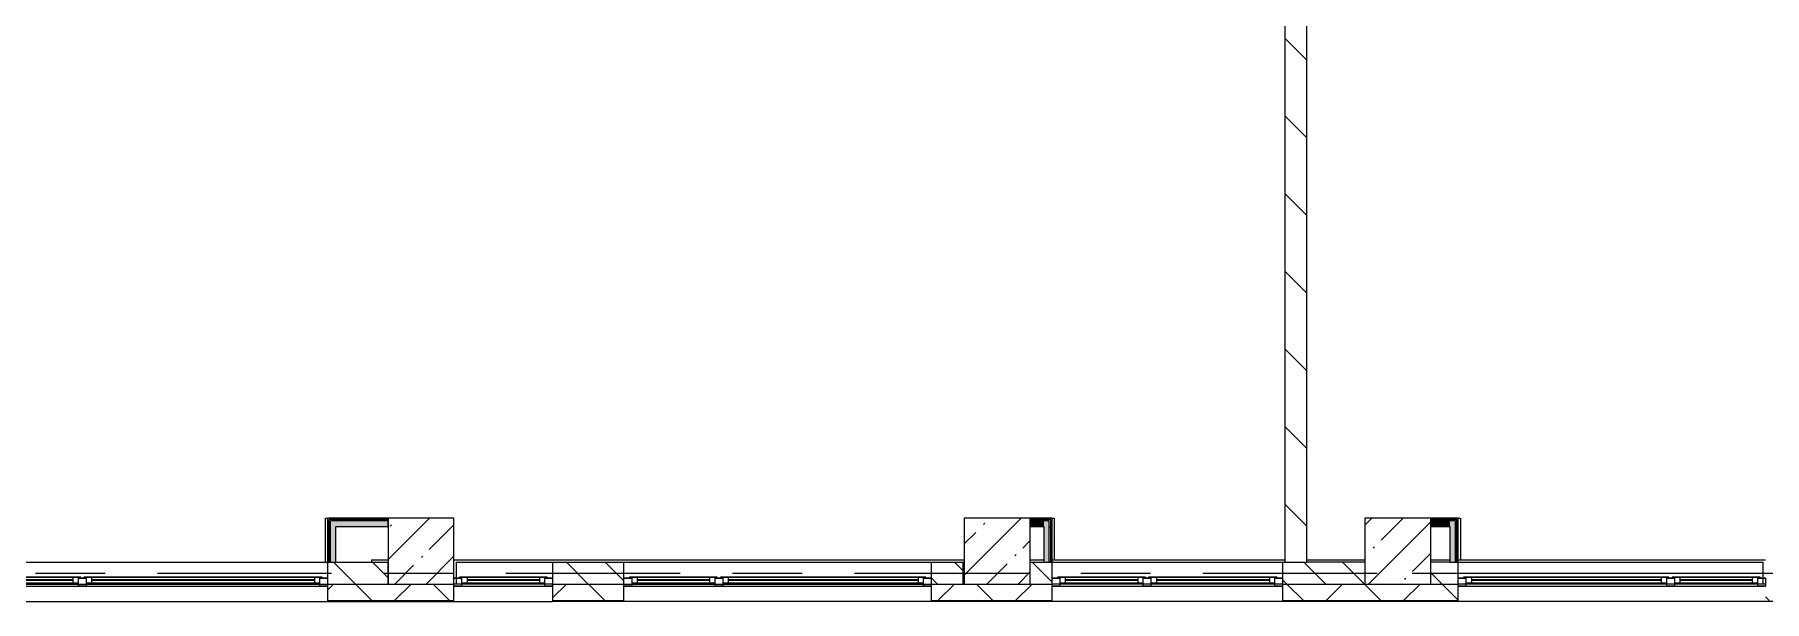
# Model space of a CAD drawing. Header units: millimetres. Extents: x 35092 to 251863, y -8553 to 29549.
# Drawn here: x 138293 to 154053, y -258 to 4902 of the extents above; entities that cross this region are included whole.
import ezdxf

# ---------------------------------------------------------------- set-up
doc = ezdxf.new("R2010")
doc.units = ezdxf.units.MM
doc.linetypes.add('Осевая', pattern=[3175, 635, -476.25, 1587.5, -476.25])
for name, color, linetype, lineweight, true_color in [('A-FLOR-1', 7, 'Continuous', 5, 0xaaaaaa), ('I-WALL-1', 7, 'Continuous', 5, 0xe7e7e7), ('I-WALL-2', 7, 'Continuous', 9, 0xe7e7e7)]:
    doc.layers.add(name, color=color, linetype=linetype, lineweight=lineweight, true_color=true_color)
for name, color, linetype, lineweight in [('A-GLAZ-2', 7, 'Continuous', 5), ('A-WALL', 7, 'Continuous', 9), ('A-WALL-2', 7, 'Continuous', 5), ('I-WALL-3', 7, 'Continuous', 5), ('S-COLS-1', 7, 'Continuous', 5), ('Оси', 7, 'Continuous', 9), ('Оси-2', 7, 'Осевая', 9)]:
    doc.layers.add(name, color=color, linetype=linetype, lineweight=lineweight)
pattern_1 = [(135, (124852.98, 0), (-176.7767, -176.7767), [])]
pattern_2 = [(45, (124853, 0), (-530.33, 530.33), []), (135, (124853, 0), (-530.33, -530.33), [])]

# ---------------------------------------------------------------- blocks, each defined once
blk = doc.blocks.new('BSC_Колонна _Прямоугольная - 600х600-V248-2_2_2_птичка')
at = {"layer": 'S-COLS-1'}
h = blk.add_hatch(dxfattribs=at)
h.set_pattern_fill('FP_87', color=256, style=0, pattern_type=2)
h.set_pattern_definition([(45, (-25860, -200), (-285.123, 285.123), []), (45, (-25574.88, -200), (-285.123, 285.123), [504.031, -100.806, 16.764, -84.042])])
h.paths.add_polyline_path([(300, -300), (300, 300), (-300, 300), (-300, -300)])
for p, q in [((300, 300), (-300, 300)), ((-300, 300), (-300, -300)), ((300, -300), (300, 300)), ((-300, -300), (300, -300))]:
    blk.add_line(p, q, dxfattribs=at)
blk = doc.blocks.new('120_Окно_СКБ_2Ст - 120_Окно_СКБ_2Ст 2800х2500_створка_-22445922-2_2_2_птичка')
at = {"layer": 'A-GLAZ-2'}
for p, q in [((-1400, -127), (-1400, -57)), ((-1400, -57), (-1330, -57)), ((1400, -57), (-1400, -57)), ((-1330, -127), (-1400, -127)), ((-1400, -127), (-1350, -127)), ((-1330, -127), (-1350, -127)), ((-1350, -127), (-1350, -137)), ((-1350, -137), (520, -137)), ((520, -137), (-1350, -137)), ((-1330, -57), (-1330, -127)), ((500, -87), (-1330, -87)), ((-1330, -87), (-1330, -127)), ((-1280, -137), (-1280, -87)), ((-1280, -107), (450, -107)), ((450, -117), (-1280, -117)), ((450, -137), (450, -87)), ((500, -127), (500, -57)), ((500, -57), (570, -57)), ((500, -127), (500, -87)), ((570, -127), (500, -127)), ((520, -127), (500, -127)), ((520, -127), (550, -127)), ((520, -137), (520, -127)), ((570, -127), (550, -127)), ((550, -127), (550, -137)), ((550, -137), (1350, -137)), ((1350, -137), (550, -137)), ((570, -57), (570, -127)), ((1330, -87), (570, -87)), ((570, -87), (570, -127)), ((620, -137), (620, -87)), ((620, -107), (1280, -107)), ((1280, -117), (620, -117)), ((1280, -137), (1280, -87)), ((1330, -127), (1330, -57)), ((1330, -57), (1400, -57)), ((1330, -127), (1330, -87)), ((1400, -127), (1330, -127)), ((1350, -127), (1330, -127)), ((1350, -137), (1350, -127)), ((1354, -127), (1400, -127)), ((1400, -57), (1400, -127))]:
    blk.add_line(p, q, dxfattribs=at)
blk = doc.blocks.new('120_Окно_СКБ_2Ст - 120_Окно_СКБ_2Ст 3100х2500 _мал_створка слева_ 2-22446355-2_2_2_птичка')
at = {"layer": 'A-GLAZ-2'}
for p, q in [((-1550, -127), (-1550, -57)), ((-1550, -57), (-1480, -57)), ((1550, -57), (-1550, -57)), ((-1480, -127), (-1550, -127)), ((-1550, -127), (-1500, -127)), ((-1480, -127), (-1500, -127)), ((-1500, -127), (-1500, -137)), ((-1500, -137), (670, -137)), ((670, -137), (-1500, -137)), ((-1480, -57), (-1480, -127)), ((650, -87), (-1480, -87)), ((-1480, -87), (-1480, -127)), ((-1430, -137), (-1430, -87)), ((-1430, -107), (600, -107)), ((600, -117), (-1430, -117)), ((600, -137), (600, -87)), ((650, -127), (650, -57)), ((650, -57), (720, -57)), ((650, -127), (650, -87)), ((720, -127), (650, -127)), ((670, -127), (650, -127)), ((670, -127), (700, -127)), ((670, -137), (670, -127)), ((720, -127), (700, -127)), ((700, -127), (700, -137)), ((700, -137), (1500, -137)), ((1500, -137), (700, -137)), ((720, -57), (720, -127)), ((1480, -87), (720, -87)), ((720, -87), (720, -127)), ((770, -137), (770, -87)), ((770, -107), (1430, -107)), ((1430, -117), (770, -117)), ((1430, -137), (1430, -87)), ((1480, -127), (1480, -57)), ((1480, -57), (1550, -57)), ((1480, -127), (1480, -87)), ((1550, -127), (1480, -127)), ((1500, -127), (1480, -127)), ((1500, -127), (1550, -127)), ((1500, -137), (1500, -127)), ((1550, -57), (1550, -127))]:
    blk.add_line(p, q, dxfattribs=at)
blk = doc.blocks.new('120_Окно_СКБ_2Ст - 120_Окно_СКБ_2Ст 2800х2500 4-24273432-2_2_2_птичка')
at = {"layer": 'A-GLAZ-2'}
for p, q in [((-1400, -127), (-1400, -57)), ((-1400, -57), (-1330, -57)), ((1400, -57), (-1400, -57)), ((-1330, -127), (-1400, -127)), ((-1400, -127), (-1350, -127)), ((-1330, -127), (-1350, -127)), ((-1350, -127), (-1350, -137)), ((-1350, -137), (-550, -137)), ((-550, -137), (-1350, -137)), ((-1330, -57), (-1330, -127)), ((-570, -87), (-1330, -87)), ((-1330, -87), (-1330, -127)), ((-1280, -137), (-1280, -87)), ((-1280, -107), (-620, -107)), ((-620, -117), (-1280, -117)), ((-620, -137), (-620, -87)), ((-570, -127), (-570, -57)), ((-570, -57), (-500, -57)), ((-570, -127), (-570, -87)), ((-500, -127), (-570, -127)), ((-550, -127), (-570, -127)), ((-550, -127), (-520, -127)), ((-550, -137), (-550, -127)), ((-500, -127), (-520, -127)), ((-520, -127), (-520, -137)), ((-520, -137), (1350, -137)), ((1350, -137), (-520, -137)), ((-500, -57), (-500, -127)), ((1330, -87), (-500, -87)), ((-500, -87), (-500, -127)), ((-450, -137), (-450, -87)), ((-450, -107), (1280, -107)), ((1280, -117), (-450, -117)), ((1280, -137), (1280, -87)), ((1330, -127), (1330, -57)), ((1330, -57), (1400, -57)), ((1330, -127), (1330, -87)), ((1400, -127), (1330, -127)), ((1350, -127), (1330, -127)), ((1350, -127), (1400, -127)), ((1350, -137), (1350, -127)), ((1400, -57), (1400, -127))]:
    blk.add_line(p, q, dxfattribs=at)
blk = doc.blocks.new('120_Окно_СКБ_1Ст - 120_Окно_СКБ_1Ст 900х2500_h_-V275-2_2_2_птичка')
at = {"layer": 'A-GLAZ-2'}
for p, q in [((-450, -127), (-450, -57)), ((-450, -57), (-380, -57)), ((450, -57), (-450, -57)), ((-380, -127), (-450, -127)), ((-450, -127), (-400, -127)), ((-380, -127), (-400, -127)), ((-400, -127), (-400, -137)), ((-400, -137), (400, -137)), ((400, -137), (-400, -137)), ((-380, -57), (-380, -127)), ((380, -87), (-380, -87)), ((-380, -87), (-380, -127)), ((-330, -137), (-330, -87)), ((-330, -107), (330, -107)), ((330, -117), (-330, -117)), ((330, -137), (330, -87)), ((380, -127), (380, -57)), ((380, -57), (450, -57)), ((380, -127), (380, -87)), ((450, -127), (380, -127)), ((400, -127), (380, -127)), ((400, -127), (450, -127)), ((400, -137), (400, -127)), ((450, -57), (450, -127))]:
    blk.add_line(p, q, dxfattribs=at)
blk = doc.blocks.new('120_Окно_СКБ_2Ст - 120_Окно_СКБ_2Ст 2100х2400 _мал створка справа_-22446225-2_2_2_птичка')
at = {"layer": 'A-GLAZ-2'}
for p, q in [((-1050, -127), (-1050, -57)), ((-1050, -57), (-980, -57)), ((1050, -57), (-1050, -57)), ((-980, -127), (-1050, -127)), ((-1050, -127), (-1000, -127)), ((-980, -127), (-1000, -127)), ((-1000, -127), (-1000, -137)), ((-1000, -137), (170, -137)), ((170, -137), (-1000, -137)), ((-980, -57), (-980, -127)), ((150, -87), (-980, -87)), ((-980, -87), (-980, -127)), ((-930, -137), (-930, -87)), ((-930, -107), (100, -107)), ((100, -117), (-930, -117)), ((100, -137), (100, -87)), ((150, -127), (150, -57)), ((150, -57), (220, -57)), ((150, -127), (150, -87)), ((220, -127), (150, -127)), ((170, -127), (150, -127)), ((170, -127), (200, -127)), ((170, -137), (170, -127)), ((220, -127), (200, -127)), ((200, -127), (200, -137)), ((200, -137), (1000, -137)), ((1000, -137), (200, -137)), ((220, -57), (220, -127)), ((980, -87), (220, -87)), ((220, -87), (220, -127)), ((270, -137), (270, -87)), ((270, -107), (930, -107)), ((930, -117), (270, -117)), ((930, -137), (930, -87)), ((980, -127), (980, -57)), ((980, -57), (1050, -57)), ((980, -127), (980, -87)), ((1050, -127), (980, -127)), ((1000, -127), (980, -127)), ((1000, -127), (1050, -127)), ((1000, -137), (1000, -127)), ((1050, -57), (1050, -127))]:
    blk.add_line(p, q, dxfattribs=at)
blk = doc.blocks.new('BSC_Колонна _Прямоугольная - 600х600-V336-2_2_2_птичка')
at = {"layer": 'S-COLS-1'}
h = blk.add_hatch(dxfattribs=at)
h.set_pattern_fill('FP_150', color=256, style=0, pattern_type=2)
h.set_pattern_definition([(45, (-22210, -200), (-285.123, 285.123), []), (45, (-21924.88, -200), (-285.123, 285.123), [504.031, -100.806, 16.764, -84.042])])
h.paths.add_polyline_path([(300, -300), (300, 300), (-300, 300), (-300, -300)])
for p, q in [((300, 300), (-300, 300)), ((-300, 300), (-300, -300)), ((300, -300), (300, 300)), ((-300, -300), (300, -300))]:
    blk.add_line(p, q, dxfattribs=at)

msp = doc.modelspace()

# ---------------------------------------------------------------- hatches: boundary and pattern name
at = {"layer": 'A-WALL-2'}
h = msp.add_hatch(dxfattribs=at)
h.set_pattern_fill('FP_98', color=256, style=0, pattern_type=2)
h.set_pattern_definition(pattern_1)
h.paths.add_polyline_path([(141513, -100), (141513, 100), (140963, 100), (140964, -100)])
h.paths.add_polyline_path([(137613, -100), (137863, -100), (137863, 100), (137613, 100), (137613, -48)])
h = msp.add_hatch(dxfattribs=at)
h.set_pattern_fill('FP_98', color=256, style=0, pattern_type=2)
h.set_pattern_definition(pattern_1)
h.paths.add_polyline_path([(146753, -100), (146753, 100), (146463, 100), (146463, -100)])
h.paths.add_polyline_path([(143251.7, -100), (143663, -100), (143663, 100), (143013, 100), (143013, -100)])
h = msp.add_hatch(dxfattribs=at)
h.set_pattern_fill('FP_98', color=256, style=0, pattern_type=2)
h.set_pattern_definition(pattern_1)
h.paths.add_polyline_path([(150413, -100), (150413, 100), (149663, 100), (149663, -100), (150114.6, -100)])
h.paths.add_polyline_path([(147369.4, -100), (147563, -100), (147563, 100), (147363, 100), (147363, -100)])
h = msp.add_hatch(dxfattribs=at)
h.set_pattern_fill('FP_98', color=256, style=0, pattern_type=2)
h.set_pattern_definition(pattern_1)
h.paths.add_polyline_path([(151029.7, -100), (151262.7, -100), (151262.7, 100), (151013, 100), (151013, -100)])
h = msp.add_hatch(dxfattribs=at)
h.set_pattern_fill('FP_91', color=256, style=0, pattern_type=2)
h.set_pattern_definition([(45, (124853, 0), (-353.5534, 353.5534), []), (135, (124853, 0), (-353.5534, -353.5534), [])])
h.paths.add_polyline_path([(158723, -250), (158723, -100), (157863, -100), (157863, -250), (158350.2, -250)])
h.paths.add_polyline_path([(163613, -250), (163613, -100), (162843, -100.2), (162843, -250), (162925.5, -250)])
h.paths.add_polyline_path([(159623, -250), (160743, -250), (160743, -100), (159623, -100), (159623, -172.7)])
h.paths.add_polyline_path([(155763, -250), (155763, -100), (154062.7, -100), (154062.7, -250), (155605, -250)])
h.paths.add_polyline_path([(142113, -250), (142113, -100), (140963, -100), (140964, -250), (141879.1, -250)])
h.paths.add_polyline_path([(147563, -250), (147563, -100), (146463, -100), (146463, -250), (147369.4, -250)])
h.paths.add_polyline_path([(143663, -250), (143663, -100), (143013, -100), (143013, -250), (143251.7, -250)])
h.paths.add_polyline_path([(150114.6, -250), (151262.7, -250), (151262.7, -100), (149663, -100), (149663, -250)])
h.paths.add_polyline_path([(130898.4, -250), (133413, -250), (133413, -100), (129483, -100), (129483, -250), (129983.3, -250)])
h.paths.add_polyline_path([(128583, -250), (128583, -100), (124593, -100), (124593, -250), (128363.7, -250)])
h.paths.add_polyline_path([(136513, -250), (137863, -250), (137863, -100), (136513, -100), (136513, -124.5)])
at = {"layer": 'I-WALL-1'}
for points in [[(141513, 425), (141513, 475), (141038, 475), (141038, 425)], [(147369.4, 425), (147488, 425), (147488, 475), (147363, 475), (147363, 425)], [(147488, 100), (147538, 100), (147538, 475), (147488, 475), (147488, 120)], [(151029.7, 425), (151188, 425), (151188, 475), (151013, 475), (151013, 425)], [(151188, 100), (151238, 100), (151238, 475), (151188, 475), (151188, 120)]]:
    msp.add_hatch(color=256, dxfattribs=at).paths.add_polyline_path(points)
at = {"layer": 'I-WALL-2'}
msp.add_hatch(color=256, dxfattribs=at).paths.add_polyline_path([(141038, 100), (141038, 475), (140988, 475), (140988, 100)])
at = {"layer": 'I-WALL-3'}
h = msp.add_hatch(dxfattribs=at)
h.set_pattern_fill('FP_100', color=256, style=0, pattern_type=2)
h.set_pattern_definition([(135, (124853, 0), (-353.553, -353.553), [])])
h.paths.add_polyline_path([(149683, 100), (149883, 100), (149883, 7700), (149683, 7700), (149683, 120)])
h = msp.add_hatch(dxfattribs=at)
h.set_pattern_fill('FP_167', color=256, style=0, pattern_type=2)
h.set_pattern_definition(pattern_2)
h.paths.add_polyline_path([(140975.5, 100), (140975.5, 500), (140963, 500), (140964, 100)])
h = msp.add_hatch(dxfattribs=at)
h.set_pattern_fill('FP_167', color=256, style=0, pattern_type=2)
h.set_pattern_definition(pattern_2)
h.paths.add_polyline_path([(141038, 487.5), (141513, 487.5), (141513, 500), (140975.5, 500), (140975.5, 487.5), (140988.4, 487.5)])
h = msp.add_hatch(dxfattribs=at)
h.set_pattern_fill('FP_167', color=256, style=0, pattern_type=2)
h.set_pattern_definition(pattern_2)
h.paths.add_polyline_path([(140975.5, 100), (140988, 101.5), (140988, 487.5), (140975.5, 487.5), (140975.5, 100.7)])
h = msp.add_hatch(dxfattribs=at)
h.set_pattern_fill('FP_167', color=256, style=0, pattern_type=2)
h.set_pattern_definition(pattern_2)
h.paths.add_polyline_path([(141038, 475), (141513, 475), (141513, 487.5), (140988, 487.5), (140988, 475), (141000.5, 475)])
h = msp.add_hatch(dxfattribs=at)
h.set_pattern_fill('FP_167', color=256, style=0, pattern_type=2)
h.set_pattern_definition(pattern_2)
h.paths.add_polyline_path([(147538, 100), (147550.5, 100), (147550.5, 487.5), (147538, 487.5), (147538, 120)])
h = msp.add_hatch(dxfattribs=at)
h.set_pattern_fill('FP_167', color=256, style=0, pattern_type=2)
h.set_pattern_definition(pattern_2)
h.paths.add_polyline_path([(147563, 100), (147563, 500), (147550.5, 500), (147550.5, 100)])
h = msp.add_hatch(dxfattribs=at)
h.set_pattern_fill('FP_167', color=256, style=0, pattern_type=2)
h.set_pattern_definition(pattern_2)
h.paths.add_polyline_path([(151250.5, 100), (151250.5, 487.5), (151238, 487.5), (151238, 100)])
h = msp.add_hatch(dxfattribs=at)
h.set_pattern_fill('FP_167', color=256, style=0, pattern_type=2)
h.set_pattern_definition(pattern_2)
h.paths.add_polyline_path([(151263, 100), (151263, 500), (151250.5, 500), (151250.5, 100), (151262.7, 100)])
at = {"layer": 'S-COLS-1'}
h = msp.add_hatch(dxfattribs=at)
h.set_pattern_fill('FP_99', color=256, style=0, pattern_type=2)
h.set_pattern_definition([(45, (124853, 0), (-285.123, 285.123), []), (45, (125138.1, 0), (-285.123, 285.123), [504.031, -100.806, 16.764, -84.042])])
h.paths.add_polyline_path([(142113, -100), (142113, 500), (141513, 500), (141513, -100), (141879.1, -100)])

# ---------------------------------------------------------------- linework, layer by layer
at = {"layer": 'A-FLOR-1'}
for p, q in [((140943, 100), (140943, 500)), ((140943, 500), (140963, 500)), ((147563, 500), (147583, 500)), ((147583, 500), (147583, 120)), ((151263, 500), (151283, 500)), ((151283, 500), (151283, 120))]:
    msp.add_line(p, q, dxfattribs=at)
at = {"layer": 'A-WALL'}
for p, q in [((140975.5, 100), (140975.5, 487.5)), ((141513, 487.5), (140975.5, 487.5)), ((140988, 100), (140988, 475)), ((141513, 475), (140988, 475)), ((147550.5, 487.5), (147363, 487.5)), ((147538, 475), (147363, 475)), ((147538, 100), (147538, 475)), ((147550.5, 100), (147550.5, 487.5)), ((151250.5, 487.5), (151013, 487.5)), ((151238, 475), (151013, 475)), ((151238, 100), (151238, 475)), ((151250.5, 100), (151250.5, 487.5)), ((149683, 100), (149883, 100)), ((140963, -100), (141513, -100)), ((143013, -100), (143663, -100)), ((146463, -100), (146753, -100)), ((147363, -100), (147563, -100)), ((149663, -100), (150413, -100)), ((151013, -100), (151262.7, -100)), ((140963, -250), (142113, -250)), ((140963, -253), (142113, -253)), ((143013, -250), (143663, -250)), ((143013, -253), (143663, -253)), ((146463, -250), (147563, -250)), ((146463, -253), (147563, -253)), ((149663, -250), (151262.7, -250)), ((149663, -253), (151262.7, -253))]:
    msp.add_line(p, q, dxfattribs=at)
at = {"layer": 'A-WALL-2'}
for p, q in [((137613, 100), (141513, 100)), ((140963, 100), (140963, -258)), ((141513, -100), (141513, 100)), ((142133, 100), (142133, -100)), ((142133, 100), (146753, 100)), ((143013, 100), (143013, -258)), ((143663, -258), (143663, 100)), ((146463, 100), (146463, -258)), ((146753, -100), (146753, 100)), ((147363, 100), (149683, 100)), ((147563, -258), (147563, 100)), ((149663, 100), (149663, -258)), ((150413, 100), (149883, 100)), ((151188, 100), (151013, 100)), ((151262.7, -258), (151262.7, 100)), ((151263, 100), (154042.7, 100)), ((154042.7, -100), (154042.7, 100)), ((137013, -100), (142113, -100)), ((142113, -258), (142113, -100)), ((143663, -100), (146763, -100)), ((124585, -258), (143013, -258)), ((146463, -258), (143013, -258)), ((163613, -258), (146463, -258))]:
    msp.add_line(p, q, dxfattribs=at)
at = {"layer": 'I-WALL-3'}
for p, q in [((149683, 7700), (149683, 100)), ((149883, 100), (149883, 7100)), ((140963, 500), (140963, 100)), ((141513, 500), (140963, 500)), ((141513, 425), (141513, 500)), ((147563, 500), (147363, 500)), ((147563, 100), (147563, 500)), ((151263, 500), (151013, 500)), ((151263, 100), (151263, 500)), ((141038, 100), (141038, 425)), ((141038, 425), (141513, 425)), ((147363, 425), (147488, 425)), ((147488, 425), (147488, 100)), ((151013, 425), (151188, 425)), ((151188, 425), (151188, 100)), ((141363, 120), (141513, 120)), ((141363, 120), (141363, 100)), ((142113, 120), (146763, 120)), ((147363, 120), (147488, 120)), ((147562.3, 120), (149683.6, 120)), ((149883, 120), (150413, 120)), ((151013, 120), (151188, 120)), ((151188, 100), (151263, 100)), ((151262.3, 120), (154062.7, 120)), ((143013, -100), (142113, -100)), ((149663, -100), (147563, -100)), ((154062.7, -100), (151262.7, -100))]:
    msp.add_line(p, q, dxfattribs=at)
at = {"layer": 'S-COLS-1'}
for p, q in [((142113, 500), (141513, 500)), ((141513, 500), (141513, -100)), ((142113, -100), (142113, 500)), ((141513, -100), (142113, -100))]:
    msp.add_line(p, q, dxfattribs=at)
at = {"layer": 'Оси'}
msp.add_line((150843, 0), (163343, 0), dxfattribs=at)
at = {"layer": 'Оси-2'}
msp.add_line((135125.4, 0), (150843, 0), dxfattribs=at)

# ---------------------------------------------------------------- block references
at = {"layer": 'A-GLAZ-2', "rotation": 180}
for name, p in [('120_Окно_СКБ_2Ст - 120_Окно_СКБ_2Ст 3100х2500 _мал_створка слева_ 2-22446355-2_2_2_птичка', (139413, -175)), ('120_Окно_СКБ_1Ст - 120_Окно_СКБ_1Ст 900х2500_h_-V275-2_2_2_птичка', (142563, -175)), ('120_Окно_СКБ_2Ст - 120_Окно_СКБ_2Ст 2800х2500_створка_-22445922-2_2_2_птичка', (145063, -175)), ('120_Окно_СКБ_2Ст - 120_Окно_СКБ_2Ст 2100х2400 _мал створка справа_-22446225-2_2_2_птичка', (148613, -175)), ('120_Окно_СКБ_2Ст - 120_Окно_СКБ_2Ст 2800х2500 4-24273432-2_2_2_птичка', (152662.7, -175))]:
    msp.add_blockref(name, p, dxfattribs=at)
at = {"layer": 'S-COLS-1'}
for name, p in [('BSC_Колонна _Прямоугольная - 600х600-V336-2_2_2_птичка', (147063, 200)), ('BSC_Колонна _Прямоугольная - 600х600-V248-2_2_2_птичка', (150713, 200))]:
    msp.add_blockref(name, p, dxfattribs=at)

doc.saveas('drawing.dxf')
